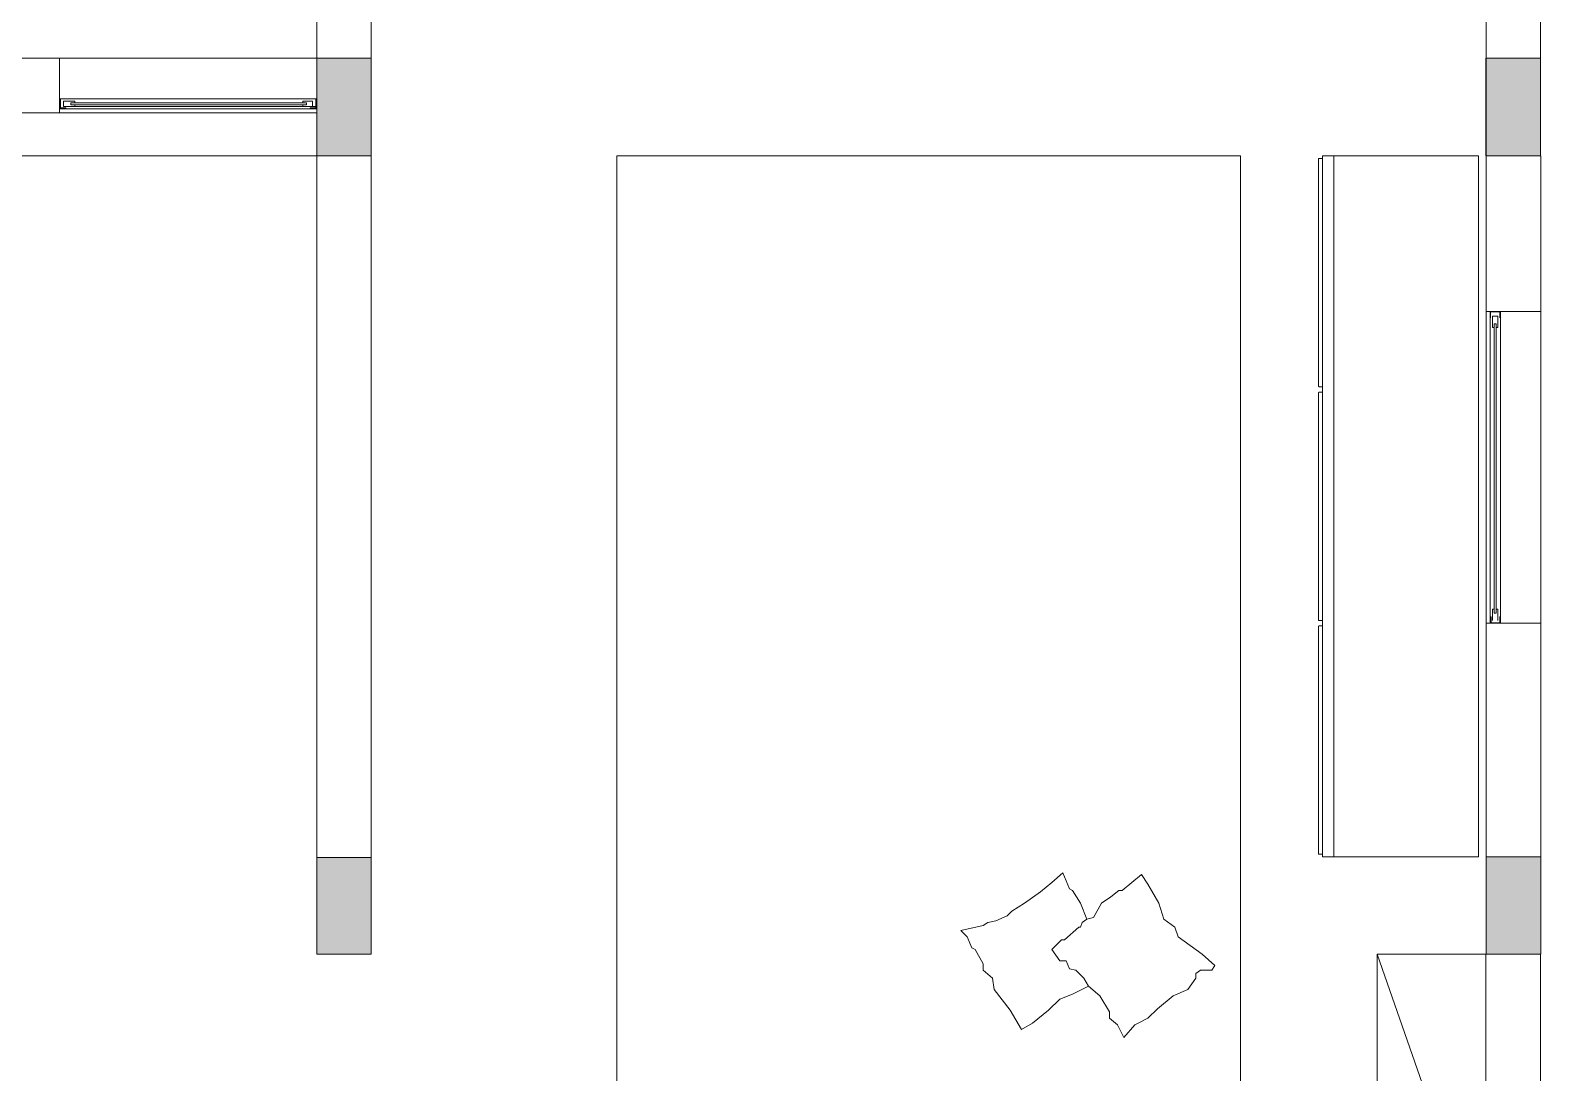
# Model space of a CAD drawing. Header units: inches. Extents: x -1721 to -596, y -6348 to -3031.
# Drawn here: x -831.293 to -827.417, y -3184.871 to -3182.194 of the extents above; entities that cross this region are included whole.
import ezdxf

# ---------------------------------------------------------------- set-up
doc = ezdxf.new("R2010")
doc.units = ezdxf.units.IN
doc.header["$MEASUREMENT"] = 0
for name, color, linetype, lineweight in [('A-FLOR-PATT_Num_Penna__8', 8, 'Continuous', 18), ('A-FURN_Num_Penna__251', 251, 'Continuous', 18), ('A-FURN_Num_Penna__253', 253, 'Continuous', 18), ('A-FURN_Num_Penna__254', 254, 'Continuous', 18), ('A-FURN_Num_Penna__6', 6, 'Continuous', 18), ('A-FURN_Num_Penna__8', 8, 'Continuous', 18), ('A-GLAZ-FULL_Num_Penna__4', 4, 'Continuous', 18), ('A-WALL-FULL_Num_Penna__7', 7, 'Continuous', 18), ('ARREDI_salotto_Num_Penna__252', 252, 'Continuous', 18), ('IKE120015-t1_Num_Penna__251', 251, 'Continuous', 18), ('Layer1_Num_Penna__7', 7, 'Continuous', 18)]:
    doc.layers.add(name, color=color, linetype=linetype, lineweight=lineweight)
doc.layers.add('Layer1_Num_Penna__1', color=7, linetype='Continuous', lineweight=18, true_color=0x636466)

msp = doc.modelspace()

# ---------------------------------------------------------------- hatches: boundary and pattern name
at = {"layer": 'A-FLOR-PATT_Num_Penna__8', "linetype": 'Continuous', "lineweight": 18}
for points in [[(-830.4182, -3182.2665), (-830.5582, -3182.2665), (-830.5582, -3182.5165), (-830.4182, -3182.5165)], [(-827.4182, -3182.2665), (-827.5582, -3182.2665), (-827.5582, -3182.5165), (-827.4182, -3182.5165)], [(-831.2157, -3182.394), (-831.2157, -3182.3703), (-831.2182, -3182.3703), (-831.2182, -3182.3965), (-831.2016, -3182.3965), (-831.2016, -3182.394)], [(-830.5607, -3182.394), (-830.5749, -3182.394), (-830.5749, -3182.3965), (-830.5582, -3182.3965), (-830.5582, -3182.3703), (-830.5607, -3182.3703)], [(-827.5473, -3182.9332), (-827.5448, -3182.9332), (-827.5448, -3182.919), (-827.5236, -3182.919), (-827.5236, -3182.9332), (-827.5211, -3182.9332), (-827.5211, -3182.9165), (-827.5473, -3182.9165)], [(-827.5473, -3183.6998), (-827.5473, -3183.7165), (-827.5211, -3183.7165), (-827.5211, -3183.6998), (-827.5236, -3183.6998), (-827.5236, -3183.714), (-827.5448, -3183.714), (-827.5448, -3183.6998)], [(-830.4182, -3184.3165), (-830.5582, -3184.3165), (-830.5582, -3184.5665), (-830.4182, -3184.5665)], [(-827.4173, -3184.3165), (-827.5573, -3184.3165), (-827.5573, -3184.5665), (-827.4173, -3184.5665)]]:
    msp.add_hatch(color=8, dxfattribs=at).paths.add_polyline_path(points)

# ---------------------------------------------------------------- linework, layer by layer
at = {"layer": 'A-FURN_Num_Penna__251', "color": 251, "linetype": 'Continuous', "lineweight": 18}
for p, q in [((-830.5582, -3182.5165), (-831.3982, -3182.5165)), ((-827.9482, -3182.5165), (-827.9482, -3184.3165)), ((-827.5573, -3182.6823), (-827.5573, -3184.1523)), ((-827.8373, -3184.5665), (-827.5573, -3184.5665)), ((-827.8373, -3184.5665), (-827.8373, -3185.3665)), ((-827.8373, -3184.5665), (-827.5582, -3185.3665))]:
    msp.add_line(p, q, dxfattribs=at)
at = {"layer": 'A-FURN_Num_Penna__253', "color": 253, "linetype": 'Continuous', "lineweight": 18}
for p, q in [((-829.7882, -3182.5165), (-829.7882, -3185.4265)), ((-829.7882, -3182.5165), (-828.1882, -3182.5165)), ((-828.1882, -3182.5165), (-828.1882, -3185.4265))]:
    msp.add_line(p, q, dxfattribs=at)
at = {"layer": 'A-FURN_Num_Penna__254', "color": 254, "linetype": 'Continuous', "lineweight": 18}
for p, q in [((-830.4182, -3182.5165), (-830.5582, -3182.5165)), ((-830.5582, -3182.5165), (-830.5582, -3184.3181)), ((-830.4182, -3184.3181), (-830.4182, -3182.5165)), ((-830.5582, -3184.3181), (-830.4182, -3184.3181))]:
    msp.add_line(p, q, dxfattribs=at)
at = {"layer": 'A-FURN_Num_Penna__6', "color": 6, "linetype": 'Continuous', "lineweight": 18}
msp.add_line((-830.4182, -3184.3181), (-830.4182, -3184.3165), dxfattribs=at)
at = {"layer": 'A-FURN_Num_Penna__8', "color": 8, "linetype": 'Continuous', "lineweight": 18}
for p, q in [((-830.5582, -3182.2665), (-831.2182, -3182.2665)), ((-830.5582, -3182.4065), (-831.2182, -3182.4065))]:
    msp.add_line(p, q, dxfattribs=at)
at = {"layer": 'A-GLAZ-FULL_Num_Penna__4', "color": 4, "linetype": 'Continuous', "lineweight": 18}
for p, q in [((-831.2182, -3182.3703), (-831.2016, -3182.3703)), ((-831.2157, -3182.3703), (-831.2157, -3182.394)), ((-831.2078, -3182.39), (-831.2078, -3182.3767)), ((-831.2078, -3182.3767), (-831.1786, -3182.3767)), ((-831.2016, -3182.3703), (-830.5749, -3182.3703)), ((-830.5841, -3182.3809), (-831.1886, -3182.3809)), ((-831.1886, -3182.3809), (-831.1886, -3182.3859)), ((-831.1786, -3182.3809), (-831.1786, -3182.3767)), ((-830.5687, -3182.3767), (-830.5941, -3182.3767)), ((-830.5941, -3182.3809), (-830.5941, -3182.3767)), ((-830.5841, -3182.3859), (-830.5841, -3182.3809)), ((-830.5582, -3182.3703), (-830.5749, -3182.3703)), ((-830.5687, -3182.39), (-830.5687, -3182.3767)), ((-830.5607, -3182.3703), (-830.5607, -3182.394)), ((-830.5607, -3182.394), (-830.5607, -3182.3703)), ((-831.2182, -3182.3965), (-831.2016, -3182.3965)), ((-831.2016, -3182.394), (-831.2157, -3182.394)), ((-831.2078, -3182.39), (-831.1786, -3182.39)), ((-831.2016, -3182.394), (-831.2016, -3182.3965)), ((-830.5749, -3182.3965), (-831.2016, -3182.3965)), ((-830.5841, -3182.3859), (-831.1886, -3182.3859)), ((-831.1786, -3182.39), (-831.1786, -3182.3859)), ((-830.5582, -3182.39), (-831.1786, -3182.39)), ((-830.5941, -3182.39), (-830.5941, -3182.3859)), ((-830.5687, -3182.39), (-830.5941, -3182.39)), ((-830.5749, -3182.394), (-830.5607, -3182.394)), ((-830.5749, -3182.394), (-830.5749, -3182.3965)), ((-830.5749, -3182.394), (-830.5607, -3182.394)), ((-830.5749, -3182.3965), (-830.5749, -3182.394)), ((-830.5582, -3182.3965), (-830.5749, -3182.3965)), ((-827.5473, -3183.7165), (-827.5473, -3182.9165)), ((-827.5211, -3182.9165), (-827.5211, -3183.6998)), ((-827.5211, -3183.7165), (-827.5211, -3182.9165)), ((-827.5409, -3182.9287), (-827.5276, -3182.9287)), ((-827.5409, -3182.9287), (-827.5409, -3182.9579)), ((-827.5409, -3182.9579), (-827.5367, -3182.9579)), ((-827.5367, -3183.6907), (-827.5367, -3182.9479)), ((-827.5317, -3182.9479), (-827.5367, -3182.9479)), ((-827.5317, -3183.6907), (-827.5317, -3182.9479)), ((-827.5317, -3182.9579), (-827.5276, -3182.9579)), ((-827.5276, -3182.9287), (-827.5276, -3182.9579)), ((-827.5409, -3183.7098), (-827.5409, -3183.6807)), ((-827.5409, -3183.6807), (-827.5367, -3183.6807)), ((-827.5367, -3183.6907), (-827.5317, -3183.6907)), ((-827.5317, -3183.6807), (-827.5276, -3183.6807)), ((-827.5276, -3183.7098), (-827.5276, -3183.6807)), ((-827.5473, -3183.6998), (-827.5448, -3183.6998)), ((-827.5448, -3183.6998), (-827.5448, -3183.714)), ((-827.5236, -3183.6998), (-827.5211, -3183.6998))]:
    msp.add_line(p, q, dxfattribs=at)
at = {"layer": 'A-WALL-FULL_Num_Penna__7', "color": 7, "linetype": 'Continuous', "lineweight": 18}
for p, q in [((-827.4182, -3182.2665), (-827.4182, -3179.2465)), ((-827.5573, -3182.9165), (-827.5582, -3179.3865)), ((-830.5582, -3182.1382), (-830.5582, -3182.2665)), ((-830.4182, -3182.1382), (-830.4182, -3182.2665)), ((-831.2182, -3182.2665), (-832.0582, -3182.2665)), ((-831.2182, -3182.2665), (-831.2182, -3182.4065)), ((-831.2182, -3182.4065), (-831.2182, -3182.2665)), ((-830.5582, -3182.2665), (-830.4182, -3182.2665)), ((-830.5582, -3182.5165), (-830.5582, -3182.2665)), ((-830.4182, -3182.2665), (-830.4182, -3182.5165)), ((-831.2182, -3182.4065), (-832.0182, -3182.4065)), ((-830.5582, -3182.5165), (-830.4182, -3182.5165)), ((-827.5573, -3182.5165), (-827.4173, -3182.5165)), ((-827.4173, -3182.5165), (-827.4173, -3182.9165)), ((-827.4173, -3182.5165), (-827.4173, -3182.9165)), ((-827.4173, -3182.9165), (-827.5573, -3182.9165)), ((-827.5573, -3182.9165), (-827.4173, -3182.9165)), ((-827.5573, -3182.9165), (-827.4173, -3182.9165)), ((-827.4173, -3182.9165), (-827.5573, -3182.9165)), ((-827.5573, -3182.9165), (-827.4173, -3182.9165)), ((-827.5211, -3182.9165), (-827.5211, -3183.3165)), ((-827.5211, -3183.3165), (-827.5211, -3183.7165)), ((-827.4173, -3183.7165), (-827.5573, -3183.7165)), ((-827.5573, -3183.7165), (-827.4173, -3183.7165)), ((-827.5573, -3183.7165), (-827.4173, -3183.7165)), ((-827.4173, -3183.7165), (-827.5573, -3183.7165)), ((-827.5573, -3183.7165), (-827.4173, -3183.7165)), ((-827.5573, -3184.1165), (-827.5573, -3183.7165)), ((-827.5573, -3184.1165), (-827.5573, -3183.7165)), ((-827.4173, -3183.7165), (-827.4173, -3184.1165)), ((-827.4173, -3183.7165), (-827.4173, -3184.1165)), ((-827.5573, -3184.3165), (-827.5573, -3184.1165)), ((-827.4173, -3184.1165), (-827.4173, -3184.3165)), ((-830.5582, -3184.5665), (-830.5582, -3184.3165)), ((-830.5582, -3184.3181), (-830.4182, -3184.3181)), ((-830.4182, -3184.3165), (-830.4182, -3184.5665)), ((-827.4173, -3184.3165), (-827.5573, -3184.3165)), ((-830.4182, -3184.5665), (-830.5582, -3184.5665)), ((-827.5582, -3184.5665), (-827.4182, -3184.5665)), ((-827.5582, -3184.7665), (-827.5582, -3184.5665)), ((-827.4182, -3184.5665), (-827.4182, -3184.7665)), ((-827.5582, -3185.1665), (-827.5582, -3184.7665)), ((-827.4182, -3184.7665), (-827.4182, -3185.1665))]:
    msp.add_line(p, q, dxfattribs=at)
at = {"layer": 'A-WALL-FULL_Num_Penna__7', "color": 7, "linetype": 'Continuous', "lineweight": 18, "flags": 128}
for points in [[(-827.5582, -3182.2665), (-827.4182, -3182.2665), (-827.4182, -3182.5165), (-827.5582, -3182.5165)], [(-827.5573, -3184.3165), (-827.4173, -3184.3165), (-827.4173, -3184.5665), (-827.5573, -3184.5665)]]:
    msp.add_lwpolyline(points, close=True, dxfattribs=at)
at = {"layer": 'ARREDI_salotto_Num_Penna__252', "color": 252, "linetype": 'Continuous', "lineweight": 18}
for p, q in [((-828.672, -3184.3819), (-828.6433, -3184.3572)), ((-828.6433, -3184.3572), (-828.6269, -3184.3983)), ((-828.7007, -3184.4065), (-828.672, -3184.3819)), ((-828.4915, -3184.4024), (-828.4422, -3184.3613)), ((-828.4422, -3184.3613), (-828.4258, -3184.386)), ((-828.4258, -3184.386), (-828.3971, -3184.4352)), ((-828.7746, -3184.4557), (-828.7418, -3184.4352)), ((-828.7418, -3184.4352), (-828.7007, -3184.4065)), ((-828.6269, -3184.3983), (-828.6187, -3184.4024)), ((-828.6187, -3184.4024), (-828.5982, -3184.4352)), ((-828.5982, -3184.4352), (-828.5817, -3184.4762)), ((-828.5653, -3184.4721), (-828.5448, -3184.4352)), ((-828.5448, -3184.4352), (-828.5202, -3184.4188)), ((-828.5202, -3184.4188), (-828.4997, -3184.4024)), ((-828.4997, -3184.4024), (-828.4915, -3184.4024)), ((-828.3971, -3184.4352), (-828.3848, -3184.4762)), ((-828.8156, -3184.4803), (-828.7869, -3184.468)), ((-828.7869, -3184.468), (-828.7746, -3184.4557)), ((-828.5817, -3184.4762), (-828.5653, -3184.4721)), ((-828.9051, -3184.5057), (-828.8485, -3184.4926)), ((-828.9051, -3184.5057), (-828.8895, -3184.5214)), ((-828.8485, -3184.4926), (-828.8362, -3184.4844)), ((-828.8362, -3184.4844), (-828.8156, -3184.4803)), ((-828.6392, -3184.5296), (-828.6023, -3184.4967)), ((-828.6023, -3184.4967), (-828.5982, -3184.4967)), ((-828.5982, -3184.4967), (-828.5941, -3184.4844)), ((-828.5941, -3184.4844), (-828.5817, -3184.4762)), ((-828.3848, -3184.4762), (-828.3561, -3184.4967)), ((-828.3561, -3184.4967), (-828.3478, -3184.5214)), ((-828.8895, -3184.5214), (-828.8772, -3184.5501)), ((-828.8772, -3184.5501), (-828.869, -3184.5542)), ((-828.672, -3184.5542), (-828.6474, -3184.5296)), ((-828.6474, -3184.5296), (-828.6392, -3184.5296)), ((-828.3478, -3184.5214), (-828.2863, -3184.5665)), ((-828.869, -3184.5542), (-828.8485, -3184.5911)), ((-828.6515, -3184.5829), (-828.672, -3184.5542)), ((-828.6351, -3184.5829), (-828.6515, -3184.5829)), ((-828.6269, -3184.6034), (-828.6351, -3184.5829)), ((-828.2863, -3184.5665), (-828.2535, -3184.5952)), ((-828.8485, -3184.5911), (-828.8485, -3184.6075)), ((-828.8485, -3184.6075), (-828.8238, -3184.6281)), ((-828.8238, -3184.6281), (-828.8197, -3184.6568)), ((-828.6105, -3184.6075), (-828.6269, -3184.6034)), ((-828.59, -3184.6281), (-828.6105, -3184.6075)), ((-828.5776, -3184.6486), (-828.59, -3184.6281)), ((-828.3027, -3184.6281), (-828.3232, -3184.6568)), ((-828.2904, -3184.6075), (-828.3027, -3184.6157)), ((-828.3027, -3184.6157), (-828.3027, -3184.6281)), ((-828.2617, -3184.6075), (-828.2904, -3184.6075)), ((-828.2535, -3184.5952), (-828.2617, -3184.6075)), ((-828.8197, -3184.6568), (-828.7787, -3184.7101)), ((-828.6187, -3184.6691), (-828.5776, -3184.6486)), ((-828.5489, -3184.6732), (-828.5776, -3184.6486)), ((-828.3232, -3184.6568), (-828.3602, -3184.6732)), ((-828.6802, -3184.7101), (-828.6515, -3184.6814)), ((-828.6515, -3184.6814), (-828.6187, -3184.6691)), ((-828.5243, -3184.7142), (-828.5489, -3184.6732)), ((-828.4012, -3184.706), (-828.4258, -3184.7306)), ((-828.3602, -3184.6732), (-828.4012, -3184.706)), ((-828.7787, -3184.7101), (-828.75, -3184.7594)), ((-828.75, -3184.7594), (-828.7213, -3184.743)), ((-828.7213, -3184.743), (-828.6802, -3184.7101)), ((-828.5243, -3184.7306), (-828.5243, -3184.7142)), ((-828.5038, -3184.7471), (-828.5243, -3184.7306)), ((-828.4504, -3184.743), (-828.4586, -3184.7471)), ((-828.4258, -3184.7306), (-828.4504, -3184.743)), ((-828.4874, -3184.7799), (-828.5038, -3184.7471)), ((-828.4586, -3184.7471), (-828.4874, -3184.7799))]:
    msp.add_line(p, q, dxfattribs=at)
at = {"layer": 'IKE120015-t1_Num_Penna__251', "color": 251, "linetype": 'Continuous', "lineweight": 18}
for p, q in [((-827.9872, -3182.5241), (-827.9873, -3182.5241)), ((-827.9873, -3182.5241), (-827.9873, -3182.5241)), ((-827.9873, -3182.5241), (-827.9873, -3182.5242)), ((-827.9873, -3182.5242), (-827.9873, -3182.5242)), ((-827.9873, -3182.5242), (-827.9873, -3182.5243)), ((-827.9873, -3182.5243), (-827.9873, -3182.5243)), ((-827.9873, -3182.5243), (-827.9873, -3182.5243)), ((-827.9873, -3182.5243), (-827.9873, -3182.5244)), ((-827.9873, -3182.5244), (-827.9873, -3182.5244)), ((-827.9873, -3182.5244), (-827.9873, -3182.5245)), ((-827.9873, -3182.5245), (-827.9873, -3182.5245)), ((-827.9873, -3182.5245), (-827.9873, -3182.5245)), ((-827.9873, -3182.5245), (-827.9873, -3183.1085)), ((-827.9871, -3182.5239), (-827.9872, -3182.5239)), ((-827.9872, -3182.5239), (-827.9872, -3182.524)), ((-827.9872, -3182.524), (-827.9872, -3182.524)), ((-827.9872, -3182.524), (-827.9872, -3182.524)), ((-827.9872, -3182.524), (-827.9872, -3182.5241)), ((-827.987, -3182.5238), (-827.9871, -3182.5238)), ((-827.9871, -3182.5238), (-827.9871, -3182.5238)), ((-827.9871, -3182.5238), (-827.9871, -3182.5239)), ((-827.9871, -3182.5239), (-827.9871, -3182.5239)), ((-827.9869, -3182.5237), (-827.987, -3182.5237)), ((-827.987, -3182.5237), (-827.987, -3182.5238)), ((-827.987, -3182.5238), (-827.987, -3182.5238)), ((-827.9868, -3182.5236), (-827.9869, -3182.5237)), ((-827.9869, -3182.5237), (-827.9869, -3182.5237)), ((-827.9869, -3182.5237), (-827.9869, -3182.5237)), ((-827.9867, -3182.5236), (-827.9868, -3182.5236)), ((-827.9868, -3182.5236), (-827.9868, -3182.5236)), ((-827.9868, -3182.5236), (-827.9868, -3182.5236)), ((-827.9866, -3182.5235), (-827.9867, -3182.5236)), ((-827.9867, -3182.5236), (-827.9867, -3182.5236)), ((-827.9867, -3182.5236), (-827.9867, -3182.5236)), ((-827.9865, -3182.5235), (-827.9866, -3182.5235)), ((-827.9866, -3182.5235), (-827.9866, -3182.5235)), ((-827.9864, -3182.5235), (-827.9865, -3182.5235)), ((-827.9865, -3182.5235), (-827.9865, -3182.5235)), ((-827.9865, -3182.5235), (-827.9865, -3182.5235)), ((-827.9863, -3182.5235), (-827.9864, -3182.5235)), ((-827.9864, -3182.5235), (-827.9864, -3182.5235)), ((-827.9783, -3182.5235), (-827.9863, -3182.5235)), ((-827.9782, -3182.5235), (-827.9783, -3182.5235)), ((-827.9783, -3182.5235), (-827.9783, -3182.5235)), ((-827.9783, -3182.5235), (-827.9783, -3182.5235)), ((-827.9783, -3182.5235), (-827.9783, -3182.5235)), ((-827.9781, -3182.5235), (-827.9782, -3182.5235)), ((-827.9782, -3182.5235), (-827.9782, -3182.5235)), ((-827.978, -3182.5236), (-827.9781, -3182.5235)), ((-827.9781, -3182.5235), (-827.9781, -3182.5235)), ((-827.9781, -3182.5235), (-827.9781, -3182.5235)), ((-827.9779, -3182.5236), (-827.978, -3182.5236)), ((-827.978, -3182.5236), (-827.978, -3182.5236)), ((-827.9778, -3182.5236), (-827.9779, -3182.5236)), ((-827.9779, -3182.5236), (-827.9779, -3182.5236)), ((-827.9779, -3182.5236), (-827.9779, -3182.5236)), ((-827.9778, -3182.5237), (-827.9778, -3182.5236)), ((-827.9777, -3182.5237), (-827.9778, -3182.5237)), ((-827.9778, -3182.5237), (-827.9778, -3182.5237)), ((-827.9777, -3182.5238), (-827.9777, -3182.5237)), ((-827.9777, -3182.5237), (-827.9777, -3182.5237)), ((-827.9776, -3182.5238), (-827.9777, -3182.5238)), ((-827.9777, -3182.5238), (-827.9777, -3182.5238)), ((-827.9776, -3182.5239), (-827.9776, -3182.5238)), ((-827.9776, -3182.5238), (-827.9776, -3182.5238)), ((-827.9775, -3182.5239), (-827.9776, -3182.5239)), ((-827.9775, -3182.524), (-827.9775, -3182.5239)), ((-827.9775, -3182.5239), (-827.9775, -3182.5239)), ((-827.9774, -3182.5241), (-827.9775, -3182.524)), ((-827.9775, -3182.524), (-827.9775, -3182.524)), ((-827.9775, -3182.524), (-827.9775, -3182.524)), ((-827.9774, -3182.5242), (-827.9774, -3182.5241)), ((-827.9774, -3182.5241), (-827.9774, -3182.5241)), ((-827.9774, -3182.5243), (-827.9774, -3182.5242)), ((-827.9774, -3182.5242), (-827.9774, -3182.5242)), ((-827.9774, -3182.5242), (-827.9774, -3182.5242)), ((-827.9774, -3182.5244), (-827.9774, -3182.5243)), ((-827.9774, -3182.5243), (-827.9774, -3182.5243)), ((-827.9774, -3182.5243), (-827.9774, -3182.5243)), ((-827.9773, -3182.5245), (-827.9774, -3182.5244)), ((-827.9774, -3182.5244), (-827.9774, -3182.5244)), ((-827.9772, -3182.5171), (-827.9773, -3182.5171)), ((-827.9773, -3182.5171), (-827.9773, -3182.5171)), ((-827.9773, -3182.5171), (-827.9773, -3182.5172)), ((-827.9773, -3182.5172), (-827.9773, -3182.5172)), ((-827.9773, -3182.5172), (-827.9773, -3182.5173)), ((-827.9773, -3182.5173), (-827.9773, -3182.5173)), ((-827.9773, -3182.5173), (-827.9773, -3182.5173)), ((-827.9773, -3182.5173), (-827.9773, -3182.5174)), ((-827.9773, -3182.5174), (-827.9773, -3182.5174)), ((-827.9773, -3182.5174), (-827.9773, -3182.5175)), ((-827.9773, -3182.5175), (-827.9773, -3184.3155)), ((-827.9773, -3182.5175), (-827.9773, -3182.5175)), ((-827.9773, -3182.5175), (-827.9773, -3182.5175)), ((-827.9771, -3182.5169), (-827.9772, -3182.5169)), ((-827.9772, -3182.5169), (-827.9772, -3182.517)), ((-827.9772, -3182.517), (-827.9772, -3182.517)), ((-827.9772, -3182.517), (-827.9772, -3182.517)), ((-827.9772, -3182.517), (-827.9772, -3182.5171)), ((-827.977, -3182.5168), (-827.9771, -3182.5168)), ((-827.9771, -3182.5168), (-827.9771, -3182.5168)), ((-827.9771, -3182.5168), (-827.9771, -3182.5169)), ((-827.9771, -3182.5169), (-827.9771, -3182.5169)), ((-827.9769, -3182.5167), (-827.977, -3182.5167)), ((-827.977, -3182.5167), (-827.977, -3182.5168)), ((-827.977, -3182.5168), (-827.977, -3182.5168)), ((-827.9768, -3182.5166), (-827.9769, -3182.5167)), ((-827.9769, -3182.5167), (-827.9769, -3182.5167)), ((-827.9769, -3182.5167), (-827.9769, -3182.5167)), ((-827.9767, -3182.5166), (-827.9768, -3182.5166)), ((-827.9768, -3182.5166), (-827.9768, -3182.5166)), ((-827.9768, -3182.5166), (-827.9768, -3182.5166)), ((-827.9766, -3182.5165), (-827.9767, -3182.5166)), ((-827.9767, -3182.5166), (-827.9767, -3182.5166)), ((-827.9767, -3182.5166), (-827.9767, -3182.5166)), ((-827.9765, -3182.5165), (-827.9766, -3182.5165)), ((-827.9766, -3182.5165), (-827.9766, -3182.5165)), ((-827.9764, -3182.5165), (-827.9765, -3182.5165)), ((-827.9765, -3182.5165), (-827.9765, -3182.5165)), ((-827.9765, -3182.5165), (-827.9765, -3182.5165)), ((-827.9763, -3182.5165), (-827.9764, -3182.5165)), ((-827.9764, -3182.5165), (-827.9764, -3182.5165)), ((-827.5783, -3182.5165), (-827.9763, -3182.5165)), ((-827.5782, -3182.5165), (-827.5783, -3182.5165)), ((-827.5783, -3182.5165), (-827.5783, -3182.5165)), ((-827.5783, -3182.5165), (-827.5783, -3182.5165)), ((-827.5783, -3182.5165), (-827.5783, -3182.5165)), ((-827.5781, -3182.5165), (-827.5782, -3182.5165)), ((-827.5782, -3182.5165), (-827.5782, -3182.5165)), ((-827.578, -3182.5166), (-827.5781, -3182.5165)), ((-827.5781, -3182.5165), (-827.5781, -3182.5165)), ((-827.5781, -3182.5165), (-827.5781, -3182.5165)), ((-827.5779, -3182.5166), (-827.578, -3182.5166)), ((-827.578, -3182.5166), (-827.578, -3182.5166)), ((-827.5778, -3182.5166), (-827.5779, -3182.5166)), ((-827.5779, -3182.5166), (-827.5779, -3182.5166)), ((-827.5779, -3182.5166), (-827.5779, -3182.5166)), ((-827.5778, -3182.5167), (-827.5778, -3182.5166)), ((-827.5777, -3182.5167), (-827.5778, -3182.5167)), ((-827.5778, -3182.5167), (-827.5778, -3182.5167)), ((-827.5777, -3182.5168), (-827.5777, -3182.5167)), ((-827.5777, -3182.5167), (-827.5777, -3182.5167)), ((-827.5776, -3182.5168), (-827.5777, -3182.5168)), ((-827.5776, -3182.5169), (-827.5776, -3182.5168)), ((-827.5776, -3182.5168), (-827.5776, -3182.5168)), ((-827.5776, -3182.5168), (-827.5776, -3182.5168)), ((-827.5775, -3182.5169), (-827.5776, -3182.5169)), ((-827.5775, -3182.517), (-827.5775, -3182.5169)), ((-827.5775, -3182.5169), (-827.5775, -3182.5169)), ((-827.5774, -3182.5171), (-827.5775, -3182.517)), ((-827.5775, -3182.517), (-827.5775, -3182.517)), ((-827.5775, -3182.517), (-827.5775, -3182.517)), ((-827.5774, -3182.5172), (-827.5774, -3182.5171)), ((-827.5774, -3182.5171), (-827.5774, -3182.5171)), ((-827.5774, -3182.5173), (-827.5774, -3182.5172)), ((-827.5774, -3182.5172), (-827.5774, -3182.5172)), ((-827.5774, -3182.5172), (-827.5774, -3182.5172)), ((-827.5774, -3182.5174), (-827.5774, -3182.5173)), ((-827.5774, -3182.5173), (-827.5774, -3182.5173)), ((-827.5774, -3182.5173), (-827.5774, -3182.5173)), ((-827.5774, -3182.5174), (-827.5774, -3182.5174)), ((-827.5773, -3182.5175), (-827.5774, -3182.5174)), ((-827.5773, -3184.3155), (-827.5773, -3182.5175)), ((-827.5773, -3182.5175), (-827.5773, -3182.5175)), ((-827.9784, -3183.1095), (-827.9863, -3183.1095)), ((-827.9872, -3183.1241), (-827.9873, -3183.1241)), ((-827.9873, -3183.1241), (-827.9873, -3183.1241)), ((-827.9873, -3183.1241), (-827.9873, -3183.1242)), ((-827.9873, -3183.1242), (-827.9873, -3183.1242)), ((-827.9873, -3183.1242), (-827.9873, -3183.1243)), ((-827.9873, -3183.1243), (-827.9873, -3183.1243)), ((-827.9873, -3183.1243), (-827.9873, -3183.1243)), ((-827.9873, -3183.1243), (-827.9873, -3183.1244)), ((-827.9873, -3183.1244), (-827.9873, -3183.1244)), ((-827.9873, -3183.1244), (-827.9873, -3183.1245)), ((-827.9873, -3183.1245), (-827.9873, -3183.1245)), ((-827.9873, -3183.1245), (-827.9873, -3183.1245)), ((-827.9873, -3183.1245), (-827.9873, -3183.7085)), ((-827.9871, -3183.1239), (-827.9872, -3183.1239)), ((-827.9872, -3183.1239), (-827.9872, -3183.124)), ((-827.9872, -3183.124), (-827.9872, -3183.124)), ((-827.9872, -3183.124), (-827.9872, -3183.124)), ((-827.9872, -3183.124), (-827.9872, -3183.1241)), ((-827.987, -3183.1238), (-827.9871, -3183.1238)), ((-827.9871, -3183.1238), (-827.9871, -3183.1238)), ((-827.9871, -3183.1238), (-827.9871, -3183.1239)), ((-827.9871, -3183.1239), (-827.9871, -3183.1239)), ((-827.9869, -3183.1237), (-827.987, -3183.1237)), ((-827.987, -3183.1237), (-827.987, -3183.1238)), ((-827.987, -3183.1238), (-827.987, -3183.1238)), ((-827.9868, -3183.1236), (-827.9869, -3183.1237)), ((-827.9869, -3183.1237), (-827.9869, -3183.1237)), ((-827.9869, -3183.1237), (-827.9869, -3183.1237)), ((-827.9867, -3183.1236), (-827.9868, -3183.1236)), ((-827.9868, -3183.1236), (-827.9868, -3183.1236)), ((-827.9868, -3183.1236), (-827.9868, -3183.1236)), ((-827.9866, -3183.1235), (-827.9867, -3183.1236)), ((-827.9867, -3183.1236), (-827.9867, -3183.1236)), ((-827.9867, -3183.1236), (-827.9867, -3183.1236)), ((-827.9865, -3183.1235), (-827.9866, -3183.1235)), ((-827.9866, -3183.1235), (-827.9866, -3183.1235)), ((-827.9864, -3183.1235), (-827.9865, -3183.1235)), ((-827.9865, -3183.1235), (-827.9865, -3183.1235)), ((-827.9865, -3183.1235), (-827.9865, -3183.1235)), ((-827.9863, -3183.1235), (-827.9864, -3183.1235)), ((-827.9864, -3183.1235), (-827.9864, -3183.1235)), ((-827.9863, -3183.1235), (-827.9783, -3183.1235)), ((-827.9782, -3183.1235), (-827.9783, -3183.1235)), ((-827.9783, -3183.1235), (-827.9783, -3183.1235)), ((-827.9783, -3183.1235), (-827.9783, -3183.1235)), ((-827.9783, -3183.1235), (-827.9783, -3183.1235)), ((-827.9781, -3183.1235), (-827.9782, -3183.1235)), ((-827.9782, -3183.1235), (-827.9782, -3183.1235)), ((-827.978, -3183.1236), (-827.9781, -3183.1235)), ((-827.9781, -3183.1235), (-827.9781, -3183.1235)), ((-827.9781, -3183.1235), (-827.9781, -3183.1235)), ((-827.9779, -3183.1236), (-827.978, -3183.1236)), ((-827.978, -3183.1236), (-827.978, -3183.1236)), ((-827.9778, -3183.1236), (-827.9779, -3183.1236)), ((-827.9779, -3183.1236), (-827.9779, -3183.1236)), ((-827.9779, -3183.1236), (-827.9779, -3183.1236)), ((-827.9778, -3183.1237), (-827.9778, -3183.1236)), ((-827.9777, -3183.1237), (-827.9778, -3183.1237)), ((-827.9778, -3183.1237), (-827.9778, -3183.1237)), ((-827.9777, -3183.1238), (-827.9777, -3183.1237)), ((-827.9777, -3183.1237), (-827.9777, -3183.1237)), ((-827.9776, -3183.1238), (-827.9777, -3183.1238)), ((-827.9777, -3183.1238), (-827.9777, -3183.1238)), ((-827.9776, -3183.1239), (-827.9776, -3183.1238)), ((-827.9776, -3183.1238), (-827.9776, -3183.1238)), ((-827.9775, -3183.1239), (-827.9776, -3183.1239)), ((-827.9775, -3183.124), (-827.9775, -3183.1239)), ((-827.9775, -3183.1239), (-827.9775, -3183.1239)), ((-827.9774, -3183.1241), (-827.9775, -3183.124)), ((-827.9775, -3183.124), (-827.9775, -3183.124)), ((-827.9775, -3183.124), (-827.9775, -3183.124)), ((-827.9774, -3183.1242), (-827.9774, -3183.1241)), ((-827.9774, -3183.1241), (-827.9774, -3183.1241)), ((-827.9774, -3183.1243), (-827.9774, -3183.1242)), ((-827.9774, -3183.1242), (-827.9774, -3183.1242)), ((-827.9774, -3183.1242), (-827.9774, -3183.1242)), ((-827.9774, -3183.1244), (-827.9774, -3183.1243)), ((-827.9774, -3183.1243), (-827.9774, -3183.1243)), ((-827.9774, -3183.1243), (-827.9774, -3183.1243)), ((-827.9773, -3183.1245), (-827.9774, -3183.1244)), ((-827.9774, -3183.1244), (-827.9774, -3183.1244)), ((-827.9773, -3183.1245), (-827.9773, -3183.1245)), ((-827.9872, -3183.7241), (-827.9873, -3183.7241)), ((-827.9873, -3183.7241), (-827.9873, -3183.7241)), ((-827.9873, -3183.7241), (-827.9873, -3183.7242)), ((-827.9873, -3183.7242), (-827.9873, -3183.7242)), ((-827.9873, -3183.7242), (-827.9873, -3183.7243)), ((-827.9873, -3183.7243), (-827.9873, -3183.7243)), ((-827.9873, -3183.7243), (-827.9873, -3183.7243)), ((-827.9873, -3183.7243), (-827.9873, -3183.7244)), ((-827.9873, -3183.7244), (-827.9873, -3183.7244)), ((-827.9873, -3183.7244), (-827.9873, -3183.7245)), ((-827.9873, -3183.7245), (-827.9873, -3183.7245)), ((-827.9873, -3183.7245), (-827.9873, -3183.7245)), ((-827.9873, -3183.7245), (-827.9873, -3184.3085)), ((-827.9871, -3183.7239), (-827.9872, -3183.7239)), ((-827.9872, -3183.7239), (-827.9872, -3183.724)), ((-827.9872, -3183.724), (-827.9872, -3183.724)), ((-827.9872, -3183.724), (-827.9872, -3183.724)), ((-827.9872, -3183.724), (-827.9872, -3183.7241)), ((-827.987, -3183.7238), (-827.9871, -3183.7238)), ((-827.9871, -3183.7238), (-827.9871, -3183.7238)), ((-827.9871, -3183.7238), (-827.9871, -3183.7239)), ((-827.9871, -3183.7239), (-827.9871, -3183.7239)), ((-827.9869, -3183.7237), (-827.987, -3183.7237)), ((-827.987, -3183.7237), (-827.987, -3183.7238)), ((-827.987, -3183.7238), (-827.987, -3183.7238)), ((-827.9868, -3183.7236), (-827.9869, -3183.7237)), ((-827.9869, -3183.7237), (-827.9869, -3183.7237)), ((-827.9869, -3183.7237), (-827.9869, -3183.7237)), ((-827.9867, -3183.7236), (-827.9868, -3183.7236)), ((-827.9868, -3183.7236), (-827.9868, -3183.7236)), ((-827.9868, -3183.7236), (-827.9868, -3183.7236)), ((-827.9866, -3183.7235), (-827.9867, -3183.7236)), ((-827.9867, -3183.7236), (-827.9867, -3183.7236)), ((-827.9867, -3183.7236), (-827.9867, -3183.7236)), ((-827.9865, -3183.7235), (-827.9866, -3183.7235)), ((-827.9866, -3183.7235), (-827.9866, -3183.7235)), ((-827.9864, -3183.7235), (-827.9865, -3183.7235)), ((-827.9865, -3183.7235), (-827.9865, -3183.7235)), ((-827.9865, -3183.7235), (-827.9865, -3183.7235)), ((-827.9784, -3183.7095), (-827.9864, -3183.7095)), ((-827.9863, -3183.7235), (-827.9864, -3183.7235)), ((-827.9864, -3183.7235), (-827.9864, -3183.7235)), ((-827.9863, -3183.7235), (-827.9783, -3183.7235)), ((-827.9782, -3183.7235), (-827.9783, -3183.7235)), ((-827.9783, -3183.7235), (-827.9783, -3183.7235)), ((-827.9783, -3183.7235), (-827.9783, -3183.7235)), ((-827.9783, -3183.7235), (-827.9783, -3183.7235)), ((-827.9781, -3183.7235), (-827.9782, -3183.7235)), ((-827.9782, -3183.7235), (-827.9782, -3183.7235)), ((-827.978, -3183.7236), (-827.9781, -3183.7235)), ((-827.9781, -3183.7235), (-827.9781, -3183.7235)), ((-827.9781, -3183.7235), (-827.9781, -3183.7235)), ((-827.9779, -3183.7236), (-827.978, -3183.7236)), ((-827.978, -3183.7236), (-827.978, -3183.7236)), ((-827.9778, -3183.7236), (-827.9779, -3183.7236)), ((-827.9779, -3183.7236), (-827.9779, -3183.7236)), ((-827.9779, -3183.7236), (-827.9779, -3183.7236)), ((-827.9778, -3183.7237), (-827.9778, -3183.7236)), ((-827.9777, -3183.7237), (-827.9778, -3183.7237)), ((-827.9778, -3183.7237), (-827.9778, -3183.7237)), ((-827.9777, -3183.7238), (-827.9777, -3183.7237)), ((-827.9777, -3183.7237), (-827.9777, -3183.7237)), ((-827.9776, -3183.7238), (-827.9777, -3183.7238)), ((-827.9777, -3183.7238), (-827.9777, -3183.7238)), ((-827.9776, -3183.7239), (-827.9776, -3183.7238)), ((-827.9776, -3183.7238), (-827.9776, -3183.7238)), ((-827.9775, -3183.7239), (-827.9776, -3183.7239)), ((-827.9775, -3183.724), (-827.9775, -3183.7239)), ((-827.9775, -3183.7239), (-827.9775, -3183.7239)), ((-827.9774, -3183.7241), (-827.9775, -3183.724)), ((-827.9775, -3183.724), (-827.9775, -3183.724)), ((-827.9775, -3183.724), (-827.9775, -3183.724)), ((-827.9774, -3183.7242), (-827.9774, -3183.7241)), ((-827.9774, -3183.7241), (-827.9774, -3183.7241)), ((-827.9774, -3183.7243), (-827.9774, -3183.7242)), ((-827.9774, -3183.7242), (-827.9774, -3183.7242)), ((-827.9774, -3183.7242), (-827.9774, -3183.7242)), ((-827.9774, -3183.7244), (-827.9774, -3183.7243)), ((-827.9774, -3183.7243), (-827.9774, -3183.7243)), ((-827.9774, -3183.7243), (-827.9774, -3183.7243)), ((-827.9773, -3183.7245), (-827.9774, -3183.7244)), ((-827.9774, -3183.7244), (-827.9774, -3183.7244)), ((-827.9773, -3183.7245), (-827.9773, -3183.7245)), ((-827.9784, -3184.3095), (-827.9863, -3184.3095)), ((-827.9773, -3184.3155), (-827.9773, -3184.3155)), ((-827.9773, -3184.3155), (-827.9773, -3184.3156)), ((-827.9773, -3184.3156), (-827.9773, -3184.3156)), ((-827.9773, -3184.3156), (-827.9773, -3184.3157)), ((-827.9773, -3184.3157), (-827.9773, -3184.3157)), ((-827.9773, -3184.3157), (-827.9773, -3184.3157)), ((-827.9773, -3184.3157), (-827.9773, -3184.3158)), ((-827.9773, -3184.3158), (-827.9773, -3184.3158)), ((-827.9773, -3184.3158), (-827.9773, -3184.3159)), ((-827.9773, -3184.3159), (-827.9773, -3184.3159)), ((-827.9773, -3184.3159), (-827.9773, -3184.3159)), ((-827.9773, -3184.3159), (-827.9772, -3184.316)), ((-827.9772, -3184.316), (-827.9772, -3184.316)), ((-827.9772, -3184.316), (-827.9772, -3184.316)), ((-827.9772, -3184.316), (-827.9772, -3184.3161)), ((-827.9772, -3184.3161), (-827.9771, -3184.3161)), ((-827.9771, -3184.3161), (-827.9771, -3184.3161)), ((-827.9771, -3184.3161), (-827.9771, -3184.3162)), ((-827.9771, -3184.3162), (-827.9771, -3184.3162)), ((-827.9771, -3184.3162), (-827.977, -3184.3162)), ((-827.977, -3184.3162), (-827.977, -3184.3162)), ((-827.977, -3184.3162), (-827.977, -3184.3163)), ((-827.977, -3184.3163), (-827.977, -3184.3163)), ((-827.977, -3184.3163), (-827.9769, -3184.3163)), ((-827.9769, -3184.3163), (-827.9769, -3184.3163)), ((-827.9769, -3184.3163), (-827.9769, -3184.3164)), ((-827.9769, -3184.3164), (-827.9768, -3184.3164)), ((-827.9768, -3184.3164), (-827.9768, -3184.3164)), ((-827.9768, -3184.3164), (-827.9767, -3184.3164)), ((-827.9767, -3184.3164), (-827.9767, -3184.3164)), ((-827.9767, -3184.3164), (-827.9767, -3184.3165)), ((-827.9767, -3184.3165), (-827.9766, -3184.3165)), ((-827.9766, -3184.3165), (-827.9766, -3184.3165)), ((-827.9766, -3184.3165), (-827.9766, -3184.3165)), ((-827.9766, -3184.3165), (-827.9765, -3184.3165)), ((-827.9765, -3184.3165), (-827.9765, -3184.3165)), ((-827.9765, -3184.3165), (-827.9764, -3184.3165)), ((-827.9764, -3184.3165), (-827.9764, -3184.3165)), ((-827.9764, -3184.3165), (-827.9764, -3184.3165)), ((-827.9764, -3184.3165), (-827.9763, -3184.3165)), ((-827.9763, -3184.3165), (-827.5783, -3184.3165)), ((-827.5783, -3184.3165), (-827.5783, -3184.3165)), ((-827.5783, -3184.3165), (-827.5783, -3184.3165)), ((-827.5783, -3184.3165), (-827.5782, -3184.3165)), ((-827.5782, -3184.3165), (-827.5782, -3184.3165)), ((-827.5782, -3184.3165), (-827.5781, -3184.3165)), ((-827.5781, -3184.3165), (-827.5781, -3184.3165)), ((-827.5781, -3184.3165), (-827.5781, -3184.3165)), ((-827.5781, -3184.3165), (-827.578, -3184.3165)), ((-827.578, -3184.3165), (-827.578, -3184.3164)), ((-827.578, -3184.3164), (-827.578, -3184.3164)), ((-827.578, -3184.3164), (-827.5779, -3184.3164)), ((-827.5779, -3184.3164), (-827.5779, -3184.3164)), ((-827.5779, -3184.3164), (-827.5778, -3184.3164)), ((-827.5778, -3184.3164), (-827.5778, -3184.3163)), ((-827.5778, -3184.3163), (-827.5777, -3184.3163)), ((-827.5778, -3184.3164), (-827.5778, -3184.3164)), ((-827.5777, -3184.3163), (-827.5777, -3184.3162)), ((-827.5777, -3184.3162), (-827.5776, -3184.3162)), ((-827.5777, -3184.3163), (-827.5777, -3184.3163)), ((-827.5777, -3184.3163), (-827.5777, -3184.3163)), ((-827.5776, -3184.3162), (-827.5776, -3184.3161)), ((-827.5776, -3184.3161), (-827.5776, -3184.3161)), ((-827.5776, -3184.3161), (-827.5775, -3184.3161)), ((-827.5776, -3184.3162), (-827.5776, -3184.3162)), ((-827.5775, -3184.316), (-827.5774, -3184.3159)), ((-827.5775, -3184.3161), (-827.5775, -3184.316)), ((-827.5775, -3184.316), (-827.5775, -3184.316)), ((-827.5775, -3184.316), (-827.5775, -3184.316)), ((-827.5774, -3184.3157), (-827.5774, -3184.3156)), ((-827.5774, -3184.3156), (-827.5774, -3184.3156)), ((-827.5774, -3184.3156), (-827.5773, -3184.3156)), ((-827.5774, -3184.3158), (-827.5774, -3184.3157)), ((-827.5774, -3184.3157), (-827.5774, -3184.3157)), ((-827.5774, -3184.3159), (-827.5774, -3184.3158)), ((-827.5774, -3184.3158), (-827.5774, -3184.3158)), ((-827.5774, -3184.3158), (-827.5774, -3184.3158)), ((-827.5774, -3184.3159), (-827.5774, -3184.3159)), ((-827.5774, -3184.3159), (-827.5774, -3184.3159)), ((-827.5773, -3184.3156), (-827.5773, -3184.3155)), ((-827.5773, -3184.3155), (-827.5773, -3184.3155))]:
    msp.add_line(p, q, dxfattribs=at)
for centre, start, end in [((-827.9864, -3183.1085), 180, 272.3104), ((-827.9783, -3183.1085), 267.6896, 0), ((-827.9864, -3183.7085), 180, 272.3104), ((-827.9783, -3183.7085), 267.6896, 0), ((-827.9864, -3184.3085), 180, 272.3104), ((-827.9783, -3184.3085), 267.6896, 0)]:
    msp.add_arc(centre, 0.000966, start, end, dxfattribs=at)
at = {"layer": 'Layer1_Num_Penna__1', "color": 251, "linetype": 'Continuous', "lineweight": 18, "true_color": 0x636466}
for p, q in [((-827.5573, -3182.9165), (-827.5573, -3183.7165)), ((-827.4173, -3183.7165), (-827.4173, -3182.9165))]:
    msp.add_line(p, q, dxfattribs=at)
at = {"layer": 'Layer1_Num_Penna__7', "color": 7, "linetype": 'Continuous', "lineweight": 18}
msp.add_line((-830.5749, -3182.3953), (-830.5749, -3182.3967), dxfattribs=at)

doc.saveas('drawing.dxf')
